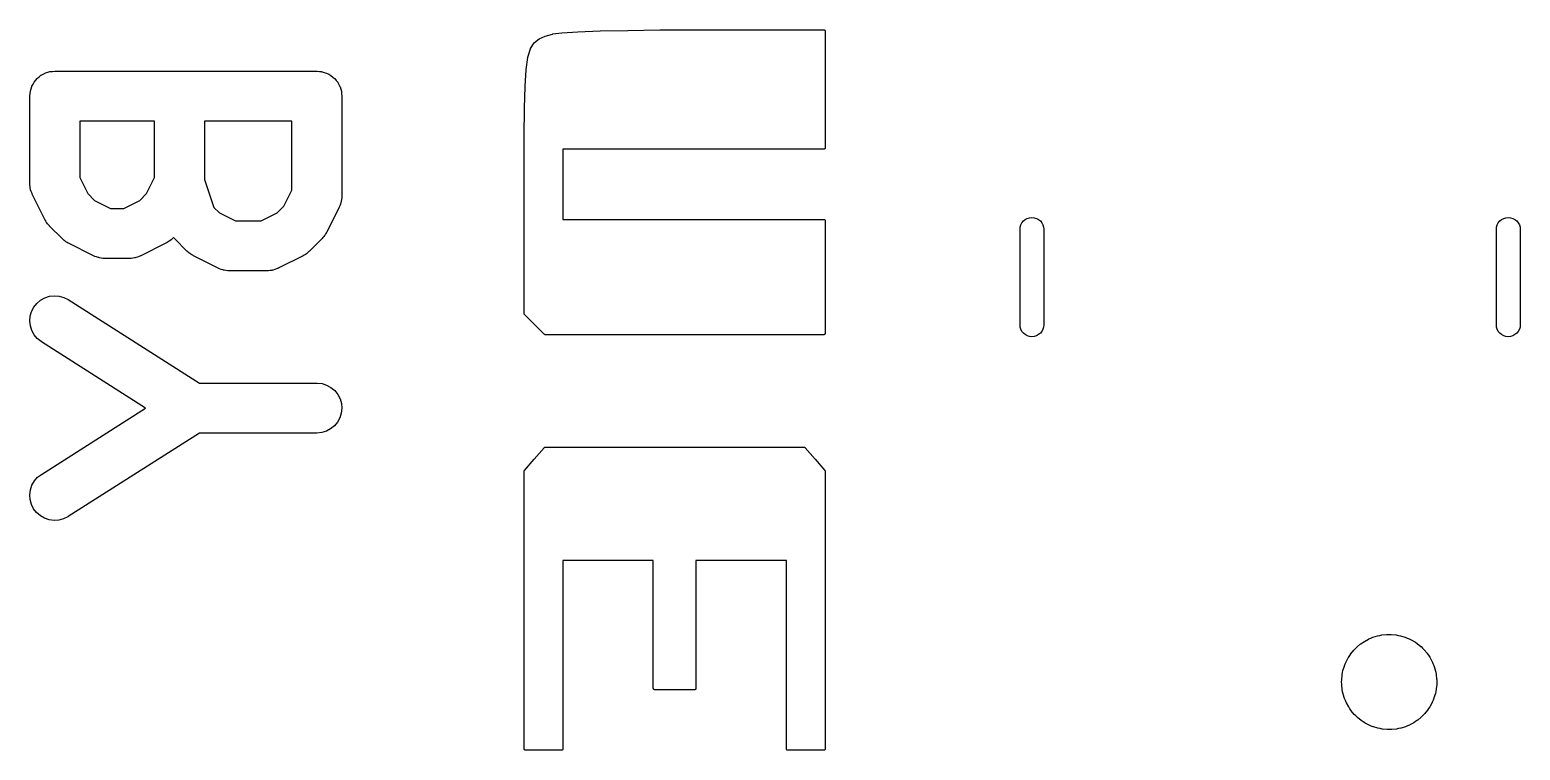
# Model space of a CAD drawing. Extents: x 0.49 to 2.42, y -7.78 to -4.86.
# Drawn here: x 1.7832 to 2.0295, y -6.7711 to -6.6521 of the extents above; entities that cross this region are included whole.
import ezdxf

# ---------------------------------------------------------------- set-up
doc = ezdxf.new("R2010")
doc.units = 0
doc.header["$MEASUREMENT"] = 0
doc.layers.add('BLACK', color=7, linetype='CONTINUOUS')

msp = doc.modelspace()

# ---------------------------------------------------------------- linework, layer by layer
at = {"layer": 'BLACK', "linetype": 'CONTINUOUS'}
for p, q in [((1.86655, -6.65419), (1.86656, -6.65418)), ((1.86656, -6.65417), (1.86657, -6.65416)), ((1.86656, -6.65418), (1.86656, -6.65417)), ((1.86656, -6.65417), (1.86656, -6.65417)), ((1.86657, -6.65416), (1.86658, -6.65415)), ((1.86658, -6.65415), (1.86734, -6.65355)), ((1.86734, -6.65355), (1.86735, -6.65354)), ((1.86734, -6.65355), (1.86734, -6.65355)), ((1.86735, -6.65354), (1.86736, -6.65353)), ((1.86735, -6.65354), (1.86735, -6.65354)), ((1.86736, -6.65353), (1.86737, -6.65353)), ((1.86737, -6.65353), (1.86738, -6.65352)), ((1.86738, -6.65352), (1.86835, -6.65311)), ((1.86738, -6.65352), (1.86738, -6.65352)), ((1.86835, -6.65311), (1.86835, -6.65311)), ((1.86835, -6.65311), (1.86836, -6.65311)), ((1.86836, -6.65311), (1.86837, -6.6531)), ((1.86837, -6.6531), (1.86956, -6.65275)), ((1.86956, -6.65275), (1.86956, -6.65275)), ((1.86956, -6.65275), (1.86957, -6.65275)), ((1.86957, -6.65275), (1.86963, -6.65274)), ((1.86957, -6.65275), (1.86957, -6.65275)), ((1.86963, -6.65274), (1.86964, -6.65273)), ((1.86963, -6.65274), (1.86963, -6.65274)), ((1.86964, -6.65273), (1.86965, -6.65273)), ((1.86965, -6.65273), (1.87112, -6.65254)), ((1.87112, -6.65254), (1.87112, -6.65254)), ((1.87112, -6.65254), (1.87112, -6.65254)), ((1.87112, -6.65254), (1.87113, -6.65254)), ((1.87113, -6.65254), (1.87377, -6.65238)), ((1.87377, -6.65238), (1.87745, -6.65224)), ((1.87377, -6.65238), (1.87377, -6.65238)), ((1.87377, -6.65238), (1.87377, -6.65238)), ((1.87377, -6.65238), (1.87377, -6.65238)), ((1.87745, -6.65224), (1.88202, -6.65214)), ((1.87745, -6.65224), (1.87745, -6.65224)), ((1.87745, -6.65224), (1.87745, -6.65224)), ((1.88202, -6.65214), (1.88734, -6.65208)), ((1.88202, -6.65214), (1.88202, -6.65214)), ((1.88202, -6.65214), (1.88202, -6.65214)), ((1.88734, -6.65208), (1.89326, -6.65205)), ((1.88734, -6.65208), (1.88734, -6.65208)), ((1.89326, -6.65205), (1.89326, -6.65205)), ((1.89326, -6.65205), (1.91443, -6.65205)), ((1.91443, -6.65205), (1.91443, -6.65205)), ((1.91443, -6.65205), (1.91445, -6.65205)), ((1.91445, -6.65205), (1.91447, -6.65205)), ((1.91447, -6.65205), (1.91447, -6.65205)), ((1.91447, -6.65205), (1.91447, -6.65205)), ((1.91447, -6.65205), (1.91449, -6.65206)), ((1.91449, -6.65206), (1.91451, -6.65207)), ((1.91451, -6.65207), (1.91451, -6.65207)), ((1.91451, -6.65207), (1.91451, -6.65207)), ((1.91451, -6.65207), (1.91452, -6.65207)), ((1.91452, -6.65207), (1.91454, -6.65208)), ((1.91454, -6.65208), (1.91454, -6.65208)), ((1.91454, -6.65208), (1.91454, -6.65208)), ((1.91454, -6.65208), (1.91455, -6.6521)), ((1.91455, -6.6521), (1.91457, -6.65211)), ((1.91457, -6.65211), (1.91457, -6.65211)), ((1.91457, -6.65211), (1.91457, -6.65211)), ((1.91457, -6.65211), (1.91458, -6.65212)), ((1.91458, -6.65212), (1.91459, -6.65214)), ((1.91459, -6.65214), (1.91459, -6.65214)), ((1.91459, -6.65214), (1.9146, -6.65214)), ((1.9146, -6.65214), (1.9146, -6.65216)), ((1.9146, -6.65216), (1.91461, -6.65217)), ((1.91461, -6.65217), (1.91461, -6.65217)), ((1.91461, -6.65217), (1.91461, -6.65217)), ((1.91461, -6.65217), (1.91462, -6.65219)), ((1.91462, -6.65219), (1.91462, -6.65221)), ((1.91462, -6.65221), (1.91462, -6.65221)), ((1.91462, -6.65221), (1.91462, -6.65221)), ((1.91462, -6.65221), (1.91463, -6.65223)), ((1.91463, -6.65223), (1.91463, -6.65225)), ((1.91463, -6.65225), (1.91463, -6.67158)), ((1.86523, -6.65862), (1.86552, -6.65662)), ((1.86552, -6.65659), (1.86594, -6.65518)), ((1.86552, -6.6566), (1.86552, -6.65659)), ((1.86552, -6.65661), (1.86552, -6.6566)), ((1.86552, -6.65662), (1.86552, -6.65661)), ((1.86594, -6.65518), (1.86594, -6.65518)), ((1.86594, -6.65518), (1.86595, -6.65518)), ((1.86595, -6.65516), (1.86596, -6.65515)), ((1.86595, -6.65517), (1.86595, -6.65516)), ((1.86595, -6.65518), (1.86595, -6.65517)), ((1.86596, -6.65514), (1.86654, -6.6542)), ((1.86596, -6.65515), (1.86596, -6.65514)), ((1.86596, -6.65514), (1.86596, -6.65514)), ((1.86654, -6.6542), (1.86655, -6.65419)), ((1.86654, -6.6542), (1.86654, -6.6542)), ((1.78576, -6.65918), (1.78613, -6.65907)), ((1.78613, -6.65907), (1.7865, -6.65896)), ((1.7865, -6.65896), (1.78652, -6.65895)), ((1.78652, -6.65895), (1.78653, -6.65895)), ((1.78653, -6.65895), (1.78692, -6.65892)), ((1.78692, -6.65892), (1.78731, -6.65888)), ((1.78731, -6.65888), (1.83061, -6.65888)), ((1.83061, -6.65888), (1.83064, -6.65888)), ((1.83064, -6.65888), (1.83064, -6.65888)), ((1.83064, -6.65888), (1.83064, -6.65888)), ((1.83064, -6.65888), (1.83067, -6.65888)), ((1.83067, -6.65888), (1.83106, -6.65892)), ((1.83106, -6.65892), (1.83145, -6.65896)), ((1.83145, -6.65896), (1.83146, -6.65897)), ((1.83146, -6.65897), (1.83147, -6.65897)), ((1.83147, -6.65897), (1.83184, -6.65908)), ((1.83184, -6.65908), (1.83222, -6.6592)), ((1.86505, -6.66139), (1.86523, -6.65864)), ((1.86523, -6.65863), (1.86523, -6.65862)), ((1.86523, -6.65864), (1.86523, -6.65863)), ((1.86523, -6.65864), (1.86523, -6.65864)), ((1.78338, -6.66178), (1.7835, -6.66141)), ((1.7835, -6.6614), (1.78351, -6.66138)), ((1.7835, -6.66141), (1.7835, -6.6614)), ((1.78351, -6.66138), (1.7837, -6.66104)), ((1.7837, -6.66104), (1.78388, -6.6607)), ((1.78388, -6.6607), (1.78389, -6.66069)), ((1.78389, -6.66069), (1.7839, -6.66068)), ((1.7839, -6.66068), (1.78415, -6.66038)), ((1.78415, -6.66038), (1.78439, -6.66008)), ((1.78439, -6.66008), (1.78441, -6.66007)), ((1.78441, -6.66007), (1.78442, -6.66006)), ((1.78442, -6.66006), (1.78472, -6.65981)), ((1.78472, -6.65981), (1.78502, -6.65957)), ((1.78502, -6.65957), (1.78503, -6.65956)), ((1.78503, -6.65956), (1.78504, -6.65955)), ((1.78504, -6.65955), (1.78539, -6.65937)), ((1.78539, -6.65937), (1.78573, -6.65919)), ((1.78573, -6.65919), (1.78575, -6.65918)), ((1.78575, -6.65918), (1.78576, -6.65918)), ((1.83222, -6.6592), (1.83223, -6.65921)), ((1.83223, -6.65921), (1.83224, -6.65921)), ((1.83224, -6.65921), (1.83258, -6.6594)), ((1.83258, -6.6594), (1.83293, -6.65958)), ((1.83293, -6.65958), (1.83294, -6.65959)), ((1.83294, -6.65959), (1.83295, -6.6596)), ((1.83295, -6.6596), (1.83325, -6.65985)), ((1.83325, -6.65985), (1.83355, -6.6601)), ((1.83355, -6.6601), (1.83356, -6.66011)), ((1.83356, -6.66011), (1.83357, -6.66012)), ((1.83357, -6.66012), (1.83381, -6.66042)), ((1.83381, -6.66042), (1.83406, -6.66072)), ((1.83406, -6.66072), (1.83406, -6.66074)), ((1.83406, -6.66074), (1.83407, -6.66075)), ((1.83407, -6.66075), (1.83425, -6.66109)), ((1.83425, -6.66109), (1.83444, -6.66144)), ((1.83444, -6.66144), (1.83444, -6.66145)), ((1.83444, -6.66145), (1.83445, -6.66146)), ((1.83445, -6.66146), (1.83456, -6.66184)), ((1.86495, -6.66502), (1.86505, -6.6614)), ((1.86505, -6.6614), (1.86505, -6.66139)), ((1.86505, -6.66139), (1.86505, -6.66139)), ((1.86505, -6.66139), (1.86505, -6.66139)), ((1.78317, -6.66295), (1.78322, -6.66256)), ((1.78317, -6.66298), (1.78317, -6.66295)), ((1.78317, -6.66301), (1.78317, -6.66298)), ((1.78317, -6.66298), (1.78317, -6.66298)), ((1.78317, -6.66298), (1.78317, -6.66298)), ((1.78317, -6.67745), (1.78317, -6.66301)), ((1.78322, -6.66256), (1.78326, -6.66218)), ((1.78326, -6.66215), (1.78338, -6.66178)), ((1.78326, -6.66217), (1.78326, -6.66215)), ((1.78326, -6.66218), (1.78326, -6.66217)), ((1.83456, -6.66184), (1.83467, -6.66221)), ((1.83467, -6.66221), (1.83467, -6.66222)), ((1.83467, -6.66222), (1.83468, -6.66224)), ((1.83468, -6.66224), (1.83471, -6.66262)), ((1.83471, -6.66262), (1.83475, -6.66301)), ((1.83475, -6.66301), (1.83475, -6.67951)), ((1.86491, -6.66966), (1.86495, -6.66502)), ((1.86495, -6.66502), (1.86495, -6.66502)), ((1.86495, -6.66502), (1.86495, -6.66502)), ((1.86495, -6.66502), (1.86495, -6.66502)), ((1.79144, -6.66714), (1.79144, -6.67647)), ((1.8038, -6.66714), (1.79144, -6.66714)), ((1.8038, -6.67647), (1.8038, -6.66714)), ((1.81206, -6.66714), (1.81206, -6.67678)), ((1.82648, -6.66714), (1.81206, -6.66714)), ((1.82648, -6.67853), (1.82648, -6.66714)), ((1.8649, -6.67545), (1.86491, -6.66967)), ((1.86491, -6.66967), (1.86491, -6.66966)), ((1.91443, -6.67178), (1.87129, -6.67178)), ((1.87129, -6.67178), (1.87129, -6.68338)), ((1.91445, -6.67177), (1.91443, -6.67178)), ((1.91447, -6.67177), (1.91445, -6.67177)), ((1.91449, -6.67177), (1.91447, -6.67177)), ((1.91447, -6.67177), (1.91447, -6.67177)), ((1.91447, -6.67177), (1.91447, -6.67177)), ((1.9145, -6.67176), (1.91449, -6.67177)), ((1.91451, -6.67176), (1.9145, -6.67176)), ((1.9145, -6.67176), (1.9145, -6.67176)), ((1.91452, -6.67175), (1.91451, -6.67176)), ((1.91454, -6.67174), (1.91452, -6.67175)), ((1.91456, -6.67173), (1.91454, -6.67174)), ((1.91454, -6.67174), (1.91454, -6.67174)), ((1.91454, -6.67174), (1.91454, -6.67174)), ((1.91457, -6.67172), (1.91456, -6.67173)), ((1.91458, -6.67171), (1.91457, -6.67172)), ((1.91457, -6.67172), (1.91457, -6.67172)), ((1.91457, -6.67172), (1.91457, -6.67172)), ((1.91459, -6.67169), (1.91458, -6.67171)), ((1.9146, -6.67168), (1.91459, -6.67169)), ((1.91459, -6.67169), (1.91459, -6.67169)), ((1.91459, -6.67169), (1.91459, -6.67169)), ((1.91461, -6.67166), (1.9146, -6.67168)), ((1.91462, -6.67164), (1.91461, -6.67166)), ((1.91461, -6.67166), (1.91461, -6.67166)), ((1.91461, -6.67166), (1.91461, -6.67166)), ((1.91463, -6.6716), (1.91462, -6.67162)), ((1.91462, -6.67162), (1.91462, -6.67162)), ((1.91462, -6.67162), (1.91462, -6.67162)), ((1.91462, -6.67162), (1.91462, -6.67164)), ((1.91463, -6.67158), (1.91463, -6.6716)), ((1.8649, -6.67776), (1.8649, -6.67545)), ((1.8649, -6.67545), (1.8649, -6.67545)), ((1.78319, -6.67757), (1.78317, -6.67745)), ((1.78318, -6.67769), (1.78319, -6.67757)), ((1.78323, -6.67797), (1.78318, -6.67769)), ((1.78325, -6.67825), (1.78323, -6.67797)), ((1.78329, -6.67837), (1.78325, -6.67825)), ((1.78331, -6.67849), (1.78329, -6.67837)), ((1.7834, -6.67875), (1.78331, -6.67849)), ((1.78349, -6.67902), (1.7834, -6.67875)), ((1.79144, -6.67647), (1.79277, -6.67912)), ((1.80247, -6.67912), (1.8038, -6.67647)), ((1.81206, -6.67678), (1.81361, -6.6814)), ((1.82516, -6.68118), (1.82648, -6.67853)), ((1.8649, -6.69897), (1.8649, -6.67776)), ((1.78354, -6.67913), (1.78349, -6.67902)), ((1.78358, -6.67924), (1.78354, -6.67913)), ((1.78361, -6.6793), (1.78358, -6.67924)), ((1.78567, -6.68342), (1.78361, -6.6793)), ((1.79277, -6.67912), (1.79388, -6.68024)), ((1.79388, -6.68024), (1.79653, -6.68156)), ((1.79871, -6.68156), (1.80136, -6.68024)), ((1.80136, -6.68024), (1.80247, -6.67912)), ((1.82404, -6.6823), (1.82516, -6.68118)), ((1.83436, -6.68124), (1.83431, -6.68136)), ((1.83441, -6.68114), (1.83436, -6.68124)), ((1.8345, -6.68087), (1.83441, -6.68114)), ((1.8346, -6.6806), (1.8345, -6.68087)), ((1.83462, -6.68048), (1.8346, -6.6806)), ((1.83466, -6.68037), (1.83462, -6.68048)), ((1.83469, -6.68009), (1.83466, -6.68037)), ((1.83474, -6.67981), (1.83469, -6.68009)), ((1.83475, -6.67957), (1.83473, -6.67969)), ((1.83473, -6.67969), (1.83474, -6.67981)), ((1.83475, -6.67951), (1.83475, -6.67957)), ((1.7858, -6.68362), (1.78567, -6.68342)), ((1.7859, -6.68382), (1.7858, -6.68362)), ((1.79653, -6.68156), (1.79871, -6.68156)), ((1.81361, -6.6814), (1.8145, -6.6823)), ((1.8145, -6.6823), (1.81716, -6.68362)), ((1.81716, -6.68362), (1.82139, -6.68362)), ((1.82139, -6.68362), (1.82404, -6.6823)), ((1.83431, -6.68136), (1.83225, -6.68548)), ((1.87129, -6.68338), (1.91443, -6.68338)), ((1.91443, -6.68338), (1.91445, -6.68339)), ((1.91445, -6.68339), (1.91447, -6.68339)), ((1.91447, -6.68339), (1.91447, -6.68339)), ((1.91447, -6.68339), (1.91447, -6.68339)), ((1.91447, -6.68339), (1.91449, -6.68339)), ((1.91449, -6.68339), (1.91451, -6.6834)), ((1.91451, -6.6834), (1.91451, -6.6834)), ((1.91451, -6.6834), (1.91451, -6.6834)), ((1.91451, -6.6834), (1.91453, -6.68341)), ((1.91453, -6.68341), (1.91454, -6.68342)), ((1.91454, -6.68342), (1.91454, -6.68342)), ((1.91454, -6.68342), (1.91454, -6.68342)), ((1.91454, -6.68342), (1.91456, -6.68343)), ((1.91456, -6.68343), (1.91457, -6.68344)), ((1.91457, -6.68344), (1.91457, -6.68344)), ((1.91457, -6.68344), (1.91457, -6.68344)), ((1.91457, -6.68344), (1.91458, -6.68346)), ((1.91458, -6.68346), (1.91459, -6.68347)), ((1.91459, -6.68347), (1.91459, -6.68347)), ((1.91459, -6.68347), (1.9146, -6.68347)), ((1.9146, -6.68347), (1.9146, -6.68349)), ((1.9146, -6.68349), (1.91461, -6.68351)), ((1.91461, -6.68351), (1.91461, -6.68351)), ((1.91461, -6.68351), (1.91461, -6.68351)), ((1.91461, -6.68351), (1.91462, -6.68352)), ((1.91462, -6.68352), (1.91462, -6.68354)), ((1.91462, -6.68354), (1.91462, -6.68354)), ((1.91462, -6.68354), (1.91462, -6.68354)), ((1.91462, -6.68354), (1.91463, -6.68356)), ((1.91463, -6.68356), (1.91463, -6.68358)), ((1.91463, -6.68358), (1.91463, -6.70225)), ((1.94717, -6.68394), (1.94742, -6.68364)), ((1.94742, -6.68364), (1.94772, -6.68339)), ((1.94772, -6.68339), (1.94806, -6.68321)), ((1.94806, -6.68321), (1.94843, -6.6831)), ((1.94843, -6.6831), (1.94882, -6.68306)), ((1.94882, -6.68306), (1.9492, -6.6831)), ((1.9492, -6.6831), (1.94958, -6.68321)), ((1.94958, -6.68321), (1.94992, -6.68339)), ((1.94992, -6.68339), (1.95022, -6.68364)), ((1.95022, -6.68364), (1.95046, -6.68394)), ((2.02591, -6.68394), (2.02616, -6.68364)), ((2.02616, -6.68364), (2.02646, -6.68339)), ((2.02646, -6.68339), (2.0268, -6.68321)), ((2.0268, -6.68321), (2.02717, -6.6831)), ((2.02717, -6.6831), (2.02756, -6.68306)), ((2.02756, -6.68306), (2.02794, -6.6831)), ((2.02794, -6.6831), (2.02832, -6.68321)), ((2.02832, -6.68321), (2.02866, -6.68339)), ((2.02866, -6.68339), (2.02896, -6.68364)), ((2.02896, -6.68364), (2.0292, -6.68394)), ((1.78601, -6.68396), (1.7859, -6.68382)), ((1.7861, -6.6841), (1.78601, -6.68396)), ((1.78626, -6.68427), (1.7861, -6.6841)), ((1.78641, -6.68445), (1.78626, -6.68427)), ((1.78645, -6.68449), (1.78641, -6.68445)), ((1.78851, -6.68656), (1.78645, -6.68449)), ((1.83178, -6.68621), (1.83162, -6.68638)), ((1.83188, -6.68607), (1.83178, -6.68621)), ((1.83199, -6.68593), (1.83188, -6.68607)), ((1.8321, -6.68573), (1.83199, -6.68593)), ((1.83222, -6.68553), (1.8321, -6.68573)), ((1.83225, -6.68548), (1.83222, -6.68553)), ((1.94685, -6.68494), (1.94688, -6.68465)), ((1.94685, -6.70088), (1.94685, -6.68494)), ((1.94688, -6.68465), (1.94699, -6.68428)), ((1.94699, -6.68428), (1.94717, -6.68394)), ((1.95046, -6.68394), (1.95065, -6.68428)), ((1.95065, -6.68428), (1.95076, -6.68465)), ((1.95076, -6.68465), (1.95079, -6.68494)), ((1.95079, -6.68494), (1.95079, -6.70088)), ((2.02559, -6.68494), (2.02562, -6.68465)), ((2.02559, -6.70088), (2.02559, -6.68494)), ((2.02562, -6.68465), (2.02573, -6.68428)), ((2.02573, -6.68428), (2.02591, -6.68394)), ((2.0292, -6.68394), (2.02939, -6.68428)), ((2.02939, -6.68428), (2.0295, -6.68465)), ((2.0295, -6.68465), (2.02953, -6.68494)), ((2.02953, -6.68494), (2.02953, -6.70088)), ((1.78869, -6.6867), (1.78851, -6.68656)), ((1.78886, -6.68687), (1.78869, -6.6867)), ((1.789, -6.68696), (1.78886, -6.68687)), ((1.78913, -6.68707), (1.789, -6.68696)), ((1.78934, -6.68718), (1.78913, -6.68707)), ((1.78953, -6.6873), (1.78934, -6.68718)), ((1.78958, -6.68733), (1.78953, -6.6873)), ((1.79371, -6.68939), (1.78958, -6.68733)), ((1.80565, -6.68733), (1.80153, -6.68939)), ((1.80585, -6.68721), (1.80565, -6.68733)), ((1.80606, -6.6871), (1.80585, -6.68721)), ((1.80619, -6.68699), (1.80606, -6.6871)), ((1.80634, -6.6869), (1.80619, -6.68699)), ((1.80651, -6.68674), (1.80634, -6.6869)), ((1.80669, -6.6866), (1.80651, -6.68674)), ((1.80673, -6.68656), (1.80669, -6.6866)), ((1.80691, -6.68638), (1.80673, -6.68656)), ((1.80695, -6.68642), (1.80691, -6.68638)), ((1.80703, -6.68652), (1.80695, -6.68642)), ((1.80707, -6.68656), (1.80703, -6.68652)), ((1.80913, -6.68862), (1.80707, -6.68656)), ((1.80931, -6.68877), (1.80913, -6.68862)), ((1.82937, -6.68866), (1.82919, -6.6888)), ((1.82941, -6.68862), (1.82937, -6.68866)), ((1.83148, -6.68656), (1.82941, -6.68862)), ((1.83162, -6.68638), (1.83148, -6.68656)), ((1.79382, -6.68944), (1.79371, -6.68939)), ((1.79393, -6.6895), (1.79382, -6.68944)), ((1.7942, -6.68958), (1.79393, -6.6895)), ((1.79446, -6.68968), (1.7942, -6.68958)), ((1.79458, -6.6897), (1.79446, -6.68968)), ((1.7947, -6.68974), (1.79458, -6.6897)), ((1.79498, -6.68977), (1.7947, -6.68974)), ((1.79526, -6.68982), (1.79498, -6.68977)), ((1.79538, -6.68982), (1.79526, -6.68982)), ((1.7955, -6.68983), (1.79538, -6.68982)), ((1.79556, -6.68983), (1.7955, -6.68983)), ((1.79968, -6.68983), (1.79556, -6.68983)), ((1.7998, -6.68982), (1.79968, -6.68983)), ((1.79992, -6.68982), (1.7998, -6.68982)), ((1.8002, -6.68978), (1.79992, -6.68982)), ((1.80048, -6.68975), (1.8002, -6.68978)), ((1.8006, -6.68972), (1.80048, -6.68975)), ((1.80072, -6.6897), (1.8006, -6.68972)), ((1.80099, -6.6896), (1.80072, -6.6897)), ((1.80126, -6.68952), (1.80099, -6.6896)), ((1.80136, -6.68946), (1.80126, -6.68952)), ((1.80148, -6.68942), (1.80136, -6.68946)), ((1.80153, -6.68939), (1.80148, -6.68942)), ((1.80948, -6.68893), (1.80931, -6.68877)), ((1.80962, -6.68902), (1.80948, -6.68893)), ((1.80976, -6.68913), (1.80962, -6.68902)), ((1.80996, -6.68924), (1.80976, -6.68913)), ((1.81015, -6.68937), (1.80996, -6.68924)), ((1.81021, -6.68939), (1.81015, -6.68937)), ((1.81433, -6.69146), (1.81021, -6.68939)), ((1.82834, -6.68939), (1.82421, -6.69146)), ((1.82854, -6.68927), (1.82834, -6.68939)), ((1.82874, -6.68916), (1.82854, -6.68927)), ((1.82888, -6.68905), (1.82874, -6.68916)), ((1.82902, -6.68896), (1.82888, -6.68905)), ((1.82919, -6.6888), (1.82902, -6.68896)), ((1.81444, -6.6915), (1.81433, -6.69146)), ((1.81455, -6.69156), (1.81444, -6.6915)), ((1.81482, -6.69164), (1.81455, -6.69156)), ((1.81508, -6.69174), (1.81482, -6.69164)), ((1.8152, -6.69176), (1.81508, -6.69174)), ((1.81532, -6.6918), (1.8152, -6.69176)), ((1.8156, -6.69183), (1.81532, -6.6918)), ((1.81588, -6.69188), (1.8156, -6.69183)), ((1.816, -6.69188), (1.81588, -6.69188)), ((1.81612, -6.69189), (1.816, -6.69188)), ((1.81618, -6.69189), (1.81612, -6.69189)), ((1.82237, -6.69189), (1.81618, -6.69189)), ((1.82249, -6.69188), (1.82237, -6.69189)), ((1.82261, -6.69188), (1.82249, -6.69188)), ((1.82289, -6.69184), (1.82261, -6.69188)), ((1.82317, -6.69181), (1.82289, -6.69184)), ((1.82329, -6.69178), (1.82317, -6.69181)), ((1.82341, -6.69176), (1.82329, -6.69178)), ((1.82367, -6.69166), (1.82341, -6.69176)), ((1.82394, -6.69158), (1.82367, -6.69166)), ((1.82405, -6.69152), (1.82394, -6.69158)), ((1.82416, -6.69148), (1.82405, -6.69152)), ((1.82421, -6.69146), (1.82416, -6.69148)), ((1.78643, -6.69609), (1.78723, -6.696)), ((1.78723, -6.696), (1.78803, -6.69606)), ((1.78803, -6.69606), (1.78881, -6.69628)), ((1.78347, -6.6986), (1.78384, -6.69789)), ((1.78384, -6.69789), (1.78434, -6.69726)), ((1.78434, -6.69726), (1.78495, -6.69673)), ((1.78495, -6.69673), (1.78566, -6.69634)), ((1.78566, -6.69634), (1.78643, -6.69609)), ((1.78881, -6.69628), (1.78953, -6.69664)), ((1.78953, -6.69664), (1.8112, -6.71043)), ((1.78317, -6.70018), (1.78324, -6.69938)), ((1.78326, -6.70099), (1.78317, -6.70018)), ((1.78324, -6.69938), (1.78347, -6.6986)), ((1.78351, -6.70175), (1.78326, -6.70099)), ((1.8649, -6.69899), (1.8649, -6.69897)), ((1.8649, -6.69901), (1.8649, -6.69899)), ((1.86491, -6.69903), (1.8649, -6.69901)), ((1.8649, -6.69901), (1.8649, -6.69901)), ((1.8649, -6.69901), (1.8649, -6.69901)), ((1.86491, -6.69905), (1.86491, -6.69903)), ((1.86492, -6.69905), (1.86491, -6.69905)), ((1.86491, -6.69905), (1.86491, -6.69905)), ((1.86492, -6.69906), (1.86492, -6.69905)), ((1.86493, -6.69908), (1.86492, -6.69906)), ((1.86494, -6.6991), (1.86493, -6.69908)), ((1.86493, -6.69908), (1.86493, -6.69908)), ((1.86493, -6.69908), (1.86493, -6.69908)), ((1.86496, -6.69911), (1.86494, -6.6991)), ((1.86659, -6.70075), (1.86496, -6.69911)), ((1.86496, -6.69911), (1.86496, -6.69911)), ((1.86823, -6.70239), (1.86659, -6.70075)), ((1.86659, -6.70075), (1.86659, -6.70075)), ((1.94688, -6.70117), (1.94685, -6.70088)), ((1.95079, -6.70088), (1.95076, -6.70117)), ((2.02562, -6.70117), (2.02559, -6.70088)), ((2.02953, -6.70088), (2.0295, -6.70117)), ((1.78389, -6.70246), (1.78351, -6.70175)), ((1.78441, -6.70308), (1.78389, -6.70246)), ((1.78504, -6.70359), (1.78441, -6.70308)), ((1.86825, -6.7024), (1.86823, -6.70239)), ((1.86826, -6.70241), (1.86825, -6.7024)), ((1.86828, -6.70242), (1.86826, -6.70241)), ((1.86826, -6.70241), (1.86826, -6.70241)), ((1.86826, -6.70241), (1.86826, -6.70241)), ((1.86829, -6.70243), (1.86828, -6.70242)), ((1.86831, -6.70243), (1.86829, -6.70243)), ((1.86829, -6.70243), (1.86829, -6.70243)), ((1.86829, -6.70243), (1.86829, -6.70243)), ((1.86833, -6.70244), (1.86831, -6.70243)), ((1.86835, -6.70244), (1.86833, -6.70244)), ((1.86833, -6.70244), (1.86833, -6.70244)), ((1.86833, -6.70244), (1.86833, -6.70244)), ((1.86837, -6.70244), (1.86835, -6.70244)), ((1.91443, -6.70244), (1.86837, -6.70244)), ((1.91445, -6.70244), (1.91443, -6.70244)), ((1.91447, -6.70244), (1.91445, -6.70244)), ((1.91449, -6.70243), (1.91447, -6.70244)), ((1.91447, -6.70244), (1.91447, -6.70244)), ((1.91447, -6.70244), (1.91447, -6.70244)), ((1.9145, -6.70243), (1.91449, -6.70243)), ((1.91451, -6.70243), (1.9145, -6.70243)), ((1.9145, -6.70243), (1.9145, -6.70243)), ((1.91452, -6.70242), (1.91451, -6.70243)), ((1.91454, -6.70241), (1.91452, -6.70242)), ((1.91456, -6.7024), (1.91454, -6.70241)), ((1.91454, -6.70241), (1.91454, -6.70241)), ((1.91454, -6.70241), (1.91454, -6.70241)), ((1.91457, -6.70239), (1.91456, -6.7024)), ((1.91458, -6.70237), (1.91457, -6.70239)), ((1.91457, -6.70239), (1.91457, -6.70239)), ((1.91457, -6.70239), (1.91457, -6.70239)), ((1.91459, -6.70236), (1.91458, -6.70237)), ((1.9146, -6.70234), (1.91459, -6.70236)), ((1.91459, -6.70236), (1.91459, -6.70236)), ((1.91459, -6.70236), (1.91459, -6.70236)), ((1.91461, -6.70232), (1.9146, -6.70234)), ((1.91462, -6.70231), (1.91461, -6.70232)), ((1.91461, -6.70232), (1.91461, -6.70232)), ((1.91461, -6.70232), (1.91461, -6.70232)), ((1.91463, -6.70227), (1.91462, -6.70229)), ((1.91462, -6.70229), (1.91462, -6.70229)), ((1.91462, -6.70229), (1.91462, -6.70229)), ((1.91462, -6.70229), (1.91462, -6.70231)), ((1.91463, -6.70225), (1.91463, -6.70227)), ((1.94699, -6.70154), (1.94688, -6.70117)), ((1.94717, -6.70189), (1.94699, -6.70154)), ((1.94742, -6.70219), (1.94717, -6.70189)), ((1.94772, -6.70243), (1.94742, -6.70219)), ((1.94806, -6.70261), (1.94772, -6.70243)), ((1.94843, -6.70273), (1.94806, -6.70261)), ((1.94882, -6.70277), (1.94843, -6.70273)), ((1.9492, -6.70273), (1.94882, -6.70277)), ((1.94958, -6.70261), (1.9492, -6.70273)), ((1.94992, -6.70243), (1.94958, -6.70261)), ((1.95022, -6.70219), (1.94992, -6.70243)), ((1.95046, -6.70189), (1.95022, -6.70219)), ((1.95065, -6.70154), (1.95046, -6.70189)), ((1.95076, -6.70117), (1.95065, -6.70154)), ((2.02573, -6.70154), (2.02562, -6.70117)), ((2.02591, -6.70189), (2.02573, -6.70154)), ((2.02616, -6.70219), (2.02591, -6.70189)), ((2.02646, -6.70243), (2.02616, -6.70219)), ((2.0268, -6.70261), (2.02646, -6.70243)), ((2.02717, -6.70273), (2.0268, -6.70261)), ((2.02756, -6.70277), (2.02717, -6.70273)), ((2.02794, -6.70273), (2.02756, -6.70277)), ((2.02832, -6.70261), (2.02794, -6.70273)), ((2.02866, -6.70243), (2.02832, -6.70261)), ((2.02896, -6.70219), (2.02866, -6.70243)), ((2.0292, -6.70189), (2.02896, -6.70219)), ((2.02939, -6.70154), (2.0292, -6.70189)), ((2.0295, -6.70117), (2.02939, -6.70154)), ((1.78509, -6.70362), (1.78504, -6.70359)), ((1.80229, -6.71457), (1.78509, -6.70362)), ((1.8112, -6.71043), (1.83061, -6.71043)), ((1.83061, -6.71043), (1.83067, -6.71043)), ((1.83067, -6.71043), (1.83147, -6.71052)), ((1.83147, -6.71052), (1.83224, -6.71077)), ((1.83224, -6.71077), (1.83295, -6.71116)), ((1.83295, -6.71116), (1.83357, -6.71167)), ((1.83357, -6.71167), (1.83407, -6.7123)), ((1.83407, -6.7123), (1.83445, -6.71302)), ((1.83445, -6.71302), (1.83468, -6.71379)), ((1.78509, -6.72552), (1.80229, -6.71457)), ((1.83466, -6.7154), (1.83443, -6.71617)), ((1.83475, -6.7146), (1.83466, -6.7154)), ((1.83468, -6.71379), (1.83475, -6.7146)), ((1.8329, -6.71801), (1.83219, -6.71839)), ((1.83353, -6.7175), (1.8329, -6.71801)), ((1.83404, -6.71688), (1.83353, -6.7175)), ((1.83443, -6.71617), (1.83404, -6.71688)), ((1.8112, -6.7187), (1.78953, -6.73249)), ((1.83061, -6.7187), (1.8112, -6.7187)), ((1.83142, -6.71862), (1.83061, -6.7187)), ((1.83219, -6.71839), (1.83142, -6.71862)), ((1.86495, -6.72486), (1.86656, -6.72299)), ((1.86656, -6.72299), (1.86817, -6.72112)), ((1.86656, -6.72299), (1.86656, -6.72299)), ((1.86817, -6.72112), (1.86817, -6.72111)), ((1.86817, -6.72111), (1.86818, -6.72111)), ((1.86817, -6.72112), (1.86817, -6.72112)), ((1.86818, -6.72111), (1.86819, -6.7211)), ((1.86819, -6.7211), (1.8682, -6.72109)), ((1.8682, -6.72109), (1.86821, -6.72108)), ((1.8682, -6.72109), (1.8682, -6.72109)), ((1.86821, -6.72108), (1.86822, -6.72108)), ((1.86822, -6.72108), (1.86823, -6.72107)), ((1.86823, -6.72107), (1.86824, -6.72106)), ((1.86823, -6.72107), (1.86823, -6.72107)), ((1.86824, -6.72106), (1.86825, -6.72106)), ((1.86825, -6.72106), (1.86826, -6.72106)), ((1.86826, -6.72106), (1.86827, -6.72106)), ((1.86827, -6.72106), (1.86828, -6.72105)), ((1.86828, -6.72105), (1.86829, -6.72105)), ((1.86829, -6.72105), (1.8683, -6.72105)), ((1.8683, -6.72105), (1.86831, -6.72105)), ((1.86831, -6.72105), (1.86831, -6.72105)), ((1.86831, -6.72105), (1.91122, -6.72105)), ((1.91122, -6.72105), (1.91122, -6.72105)), ((1.91122, -6.72105), (1.91123, -6.72105)), ((1.91123, -6.72105), (1.91124, -6.72105)), ((1.91124, -6.72105), (1.91125, -6.72105)), ((1.91125, -6.72105), (1.91126, -6.72106)), ((1.91126, -6.72106), (1.91127, -6.72106)), ((1.91127, -6.72106), (1.91128, -6.72106)), ((1.91128, -6.72106), (1.91129, -6.72107)), ((1.91129, -6.72107), (1.9113, -6.72107)), ((1.9113, -6.72107), (1.9113, -6.72107)), ((1.9113, -6.72107), (1.91131, -6.72108)), ((1.91131, -6.72108), (1.91132, -6.72108)), ((1.91132, -6.72108), (1.91133, -6.72109)), ((1.91133, -6.72109), (1.91133, -6.72109)), ((1.91133, -6.72109), (1.91134, -6.7211)), ((1.91134, -6.7211), (1.91135, -6.72111)), ((1.91135, -6.72111), (1.91136, -6.72111)), ((1.91136, -6.72111), (1.91136, -6.72112)), ((1.91136, -6.72112), (1.91297, -6.72299)), ((1.91297, -6.72299), (1.91458, -6.72486)), ((1.78445, -6.72601), (1.78509, -6.72552)), ((1.8649, -6.72495), (1.86491, -6.72494)), ((1.8649, -6.72496), (1.8649, -6.72495)), ((1.8649, -6.72497), (1.8649, -6.72496)), ((1.8649, -6.72496), (1.8649, -6.72496)), ((1.8649, -6.72498), (1.8649, -6.72497)), ((1.8649, -6.77091), (1.8649, -6.72498)), ((1.86491, -6.72492), (1.86492, -6.72491)), ((1.86491, -6.72493), (1.86491, -6.72492)), ((1.86491, -6.72494), (1.86491, -6.72493)), ((1.86492, -6.7249), (1.86493, -6.72489)), ((1.86492, -6.72491), (1.86492, -6.7249)), ((1.86493, -6.72488), (1.86494, -6.72487)), ((1.86493, -6.72489), (1.86493, -6.72488)), ((1.86493, -6.72488), (1.86493, -6.72488)), ((1.86494, -6.72487), (1.86495, -6.72486)), ((1.91458, -6.72486), (1.91458, -6.72486)), ((1.91458, -6.72486), (1.91459, -6.72487)), ((1.91459, -6.72487), (1.91459, -6.72488)), ((1.91459, -6.72488), (1.9146, -6.72489)), ((1.9146, -6.72489), (1.9146, -6.72489)), ((1.9146, -6.72489), (1.91461, -6.7249)), ((1.91461, -6.7249), (1.91461, -6.72491)), ((1.91461, -6.72491), (1.91461, -6.72492)), ((1.91461, -6.72492), (1.91462, -6.72493)), ((1.91462, -6.72493), (1.91462, -6.72494)), ((1.91462, -6.72494), (1.91462, -6.72495)), ((1.91462, -6.72495), (1.91462, -6.72496)), ((1.91462, -6.72496), (1.91463, -6.72497)), ((1.91463, -6.72497), (1.91463, -6.72498)), ((1.91463, -6.72498), (1.91463, -6.72499)), ((1.91463, -6.72499), (1.91463, -6.77092)), ((1.78318, -6.72889), (1.78328, -6.72809)), ((1.78328, -6.72809), (1.78353, -6.72733)), ((1.78353, -6.72733), (1.78393, -6.72662)), ((1.78393, -6.72662), (1.78445, -6.72601)), ((1.78323, -6.7297), (1.78318, -6.72889)), ((1.78345, -6.73048), (1.78323, -6.7297)), ((1.7838, -6.7312), (1.78345, -6.73048)), ((1.7843, -6.73184), (1.7838, -6.7312)), ((1.78491, -6.73237), (1.7843, -6.73184)), ((1.7856, -6.73277), (1.78491, -6.73237)), ((1.78637, -6.73303), (1.7856, -6.73277)), ((1.78875, -6.73288), (1.78797, -6.73308)), ((1.78948, -6.73252), (1.78875, -6.73288)), ((1.78953, -6.73249), (1.78948, -6.73252)), ((1.78717, -6.73313), (1.78637, -6.73303)), ((1.78797, -6.73308), (1.78717, -6.73313)), ((1.88623, -6.73978), (1.87129, -6.73978)), ((1.87129, -6.73978), (1.87129, -6.77092)), ((1.88623, -6.76091), (1.88623, -6.73978)), ((1.90823, -6.73978), (1.89329, -6.73978)), ((1.89329, -6.73978), (1.89329, -6.76092)), ((1.90823, -6.77091), (1.90823, -6.73978)), ((2.00448, -6.75275), (2.00452, -6.75272)), ((2.00452, -6.75272), (2.00485, -6.75259)), ((2.00485, -6.75259), (2.00518, -6.75245)), ((2.00518, -6.75245), (2.00592, -6.75223)), ((2.00592, -6.75223), (2.00597, -6.75221)), ((2.00597, -6.75221), (2.00632, -6.75214)), ((2.00632, -6.75214), (2.00667, -6.75207)), ((2.00667, -6.75207), (2.00743, -6.75199)), ((2.00743, -6.75199), (2.00744, -6.75199)), ((2.00744, -6.75199), (2.00749, -6.75198)), ((2.00744, -6.75199), (2.00744, -6.75199)), ((2.00749, -6.75198), (2.00785, -6.75199)), ((2.00785, -6.75199), (2.0082, -6.75198)), ((2.0082, -6.75198), (2.00897, -6.75205)), ((2.00897, -6.75205), (2.00897, -6.75205)), ((2.00897, -6.75205), (2.00897, -6.75205)), ((2.00897, -6.75205), (2.00902, -6.75206)), ((2.00902, -6.75206), (2.00937, -6.75213)), ((2.00937, -6.75213), (2.00972, -6.7522)), ((2.00972, -6.7522), (2.01046, -6.75242)), ((2.01046, -6.75242), (2.01051, -6.75243)), ((2.01051, -6.75243), (2.01084, -6.75257)), ((2.01084, -6.75257), (2.01117, -6.7527)), ((2.01117, -6.7527), (2.01185, -6.75306)), ((2.00135, -6.75547), (2.00154, -6.75518)), ((2.00154, -6.75518), (2.00203, -6.75458)), ((2.00203, -6.75458), (2.00206, -6.75454)), ((2.00203, -6.75458), (2.00203, -6.75458)), ((2.00203, -6.75458), (2.00203, -6.75458)), ((2.00206, -6.75454), (2.00232, -6.75429)), ((2.00232, -6.75429), (2.00257, -6.75403)), ((2.00257, -6.75403), (2.00316, -6.75355)), ((2.00316, -6.75354), (2.00321, -6.75351)), ((2.00316, -6.75355), (2.00316, -6.75354)), ((2.00316, -6.75354), (2.00316, -6.75354)), ((2.00321, -6.75351), (2.0035, -6.75332)), ((2.0035, -6.75332), (2.0038, -6.75312)), ((2.0038, -6.75312), (2.00448, -6.75275)), ((2.00448, -6.75275), (2.00448, -6.75275)), ((2.00448, -6.75275), (2.00448, -6.75275)), ((2.01185, -6.75306), (2.01185, -6.75306)), ((2.01185, -6.75306), (2.01185, -6.75306)), ((2.01185, -6.75306), (2.0119, -6.75309)), ((2.0119, -6.75309), (2.0122, -6.75328)), ((2.0122, -6.75328), (2.0125, -6.75348)), ((2.0125, -6.75348), (2.0131, -6.75396)), ((2.0131, -6.75396), (2.0131, -6.75396)), ((2.0131, -6.75396), (2.0131, -6.75396)), ((2.0131, -6.75396), (2.01314, -6.754)), ((2.01314, -6.754), (2.01339, -6.75425)), ((2.01339, -6.75425), (2.01364, -6.7545)), ((2.01364, -6.7545), (2.01414, -6.75509)), ((2.01414, -6.75509), (2.01414, -6.75509)), ((2.01414, -6.75509), (2.01414, -6.75509)), ((2.01414, -6.75509), (2.01417, -6.75513)), ((2.01417, -6.75513), (2.01437, -6.75543)), ((2.00024, -6.75794), (2.00047, -6.7572)), ((2.00047, -6.7572), (2.00048, -6.75715)), ((2.00048, -6.75715), (2.00062, -6.75682)), ((2.00062, -6.75682), (2.00076, -6.75649)), ((2.00076, -6.75649), (2.00112, -6.75582)), ((2.00112, -6.75582), (2.00114, -6.75577)), ((2.00112, -6.75582), (2.00112, -6.75582)), ((2.00112, -6.75582), (2.00112, -6.75582)), ((2.00114, -6.75577), (2.00135, -6.75547)), ((2.01437, -6.75543), (2.01457, -6.75572)), ((2.01457, -6.75572), (2.01494, -6.75639)), ((2.01494, -6.75639), (2.01494, -6.75639)), ((2.01494, -6.75639), (2.01494, -6.7564)), ((2.01494, -6.7564), (2.01497, -6.75644)), ((2.01497, -6.75644), (2.0151, -6.75677)), ((2.0151, -6.75677), (2.01525, -6.7571)), ((2.01525, -6.7571), (2.01548, -6.75783)), ((1.99998, -6.75984), (2.00002, -6.75946)), ((2.00002, -6.76023), (1.99998, -6.75984)), ((2.00002, -6.75946), (2.00009, -6.75869)), ((2.00002, -6.75946), (2.00002, -6.75946)), ((2.00009, -6.75869), (2.0001, -6.75864)), ((2.0001, -6.75864), (2.00017, -6.75829)), ((2.00017, -6.75829), (2.00024, -6.75794)), ((2.01548, -6.75783), (2.01549, -6.75789)), ((2.01549, -6.75789), (2.01556, -6.75824)), ((2.01556, -6.75824), (2.01564, -6.75859)), ((2.01564, -6.75859), (2.01572, -6.75935)), ((2.01572, -6.75935), (2.01573, -6.7594)), ((2.01573, -6.7594), (2.01573, -6.75945)), ((2.01573, -6.75945), (2.01573, -6.75946)), ((2.01573, -6.75946), (2.01573, -6.75946)), ((2.01573, -6.75946), (2.01573, -6.75946)), ((2.01573, -6.75946), (2.01577, -6.75984)), ((2.01577, -6.75984), (2.01573, -6.76023)), ((1.88624, -6.76093), (1.88623, -6.76091)), ((1.88624, -6.76095), (1.88624, -6.76093)), ((1.88624, -6.76097), (1.88624, -6.76095)), ((1.88624, -6.76095), (1.88624, -6.76095)), ((1.88624, -6.76095), (1.88624, -6.76095)), ((1.88625, -6.76099), (1.88624, -6.76097)), ((1.88626, -6.761), (1.88625, -6.76099)), ((1.88625, -6.76099), (1.88625, -6.76099)), ((1.88625, -6.76099), (1.88625, -6.76099)), ((1.88627, -6.76102), (1.88626, -6.761)), ((1.88628, -6.76104), (1.88627, -6.76102)), ((1.88627, -6.76102), (1.88627, -6.76102)), ((1.88627, -6.76102), (1.88627, -6.76102)), ((1.88629, -6.76105), (1.88628, -6.76104)), ((1.8863, -6.76106), (1.88629, -6.76105)), ((1.88629, -6.76105), (1.88629, -6.76105)), ((1.88629, -6.76105), (1.88629, -6.76105)), ((1.88632, -6.76108), (1.8863, -6.76106)), ((1.88633, -6.76108), (1.88632, -6.76108)), ((1.88632, -6.76108), (1.88632, -6.76108)), ((1.88632, -6.76108), (1.88632, -6.76108)), ((1.88635, -6.76109), (1.88633, -6.76108)), ((1.88637, -6.7611), (1.88635, -6.76109)), ((1.88635, -6.76109), (1.88635, -6.76109)), ((1.88635, -6.76109), (1.88635, -6.76109)), ((1.88639, -6.76111), (1.88637, -6.7611)), ((1.88641, -6.76111), (1.88639, -6.76111)), ((1.88639, -6.76111), (1.88639, -6.76111)), ((1.88639, -6.76111), (1.88639, -6.76111)), ((1.88643, -6.76111), (1.88641, -6.76111)), ((1.8931, -6.76111), (1.88643, -6.76111)), ((1.89312, -6.76111), (1.8931, -6.76111)), ((1.89313, -6.76111), (1.89312, -6.76111)), ((1.89314, -6.76111), (1.89313, -6.76111)), ((1.89313, -6.76111), (1.89313, -6.76111)), ((1.89315, -6.7611), (1.89314, -6.76111)), ((1.89317, -6.7611), (1.89315, -6.7611)), ((1.89319, -6.76109), (1.89317, -6.7611)), ((1.89317, -6.7611), (1.89317, -6.7611)), ((1.89317, -6.7611), (1.89317, -6.7611)), ((1.8932, -6.76108), (1.89319, -6.76109)), ((1.89321, -6.76108), (1.8932, -6.76108)), ((1.89322, -6.76106), (1.89321, -6.76108)), ((1.89321, -6.76108), (1.89321, -6.76108)), ((1.89323, -6.76105), (1.89322, -6.76106)), ((1.89324, -6.76105), (1.89323, -6.76105)), ((1.89325, -6.76104), (1.89324, -6.76105)), ((1.89324, -6.76105), (1.89324, -6.76105)), ((1.89326, -6.76102), (1.89325, -6.76104)), ((1.89327, -6.76101), (1.89326, -6.76102)), ((1.89326, -6.76102), (1.89326, -6.76102)), ((1.89326, -6.76102), (1.89326, -6.76102)), ((1.89328, -6.76099), (1.89327, -6.76101)), ((1.89329, -6.76095), (1.89328, -6.76097)), ((1.89328, -6.76097), (1.89328, -6.76099)), ((1.89328, -6.76099), (1.89328, -6.76099)), ((1.89328, -6.76099), (1.89328, -6.76099)), ((1.89329, -6.76092), (1.89329, -6.76094)), ((1.89329, -6.76094), (1.89329, -6.76095)), ((1.89329, -6.76095), (1.89329, -6.76095)), ((1.89329, -6.76095), (1.89329, -6.76095)), ((2.00002, -6.76028), (2.00002, -6.76023)), ((2.00002, -6.76023), (2.00002, -6.76023)), ((2.00002, -6.76023), (2.00002, -6.76023)), ((2.00002, -6.76023), (2.00002, -6.76023)), ((2.00002, -6.76034), (2.00002, -6.76028)), ((2.00011, -6.7611), (2.00002, -6.76034)), ((2.00018, -6.76145), (2.00011, -6.7611)), ((2.00025, -6.7618), (2.00018, -6.76145)), ((2.00027, -6.76185), (2.00025, -6.7618)), ((2.0005, -6.76258), (2.00027, -6.76185)), ((2.00027, -6.76185), (2.00027, -6.76185)), ((2.00027, -6.76185), (2.00027, -6.76185)), ((2.00064, -6.76291), (2.0005, -6.76258)), ((2.01527, -6.76253), (2.01513, -6.76286)), ((2.01528, -6.76248), (2.01527, -6.76253)), ((2.01551, -6.76175), (2.01528, -6.76248)), ((2.01528, -6.76248), (2.01528, -6.76248)), ((2.01528, -6.76248), (2.01528, -6.76248)), ((2.01557, -6.76139), (2.01551, -6.76175)), ((2.01565, -6.76105), (2.01557, -6.76139)), ((2.01573, -6.76023), (2.01565, -6.76099)), ((2.01565, -6.76099), (2.01565, -6.76105)), ((2.01573, -6.76023), (2.01573, -6.76023)), ((2.00078, -6.76324), (2.00064, -6.76291)), ((2.00081, -6.76329), (2.00078, -6.76324)), ((2.00118, -6.76396), (2.00081, -6.76329)), ((2.00081, -6.76329), (2.00081, -6.76329)), ((2.00081, -6.76329), (2.00081, -6.76329)), ((2.00138, -6.76426), (2.00118, -6.76396)), ((2.00157, -6.76456), (2.00138, -6.76426)), ((2.00161, -6.7646), (2.00157, -6.76456)), ((2.0021, -6.76519), (2.00161, -6.7646)), ((2.00161, -6.7646), (2.00161, -6.7646)), ((2.00161, -6.7646), (2.00161, -6.7646)), ((2.0142, -6.76451), (2.01372, -6.7651)), ((2.0144, -6.76421), (2.0142, -6.76451)), ((2.0146, -6.76392), (2.0144, -6.76421)), ((2.01463, -6.76387), (2.0146, -6.76392)), ((2.01499, -6.76319), (2.01463, -6.76387)), ((2.01513, -6.76286), (2.01499, -6.76319)), ((2.00236, -6.76544), (2.0021, -6.76519)), ((2.00261, -6.76569), (2.00236, -6.76544)), ((2.00265, -6.76572), (2.00261, -6.76569)), ((2.00325, -6.76621), (2.00265, -6.76572)), ((2.00265, -6.76572), (2.00265, -6.76572)), ((2.00265, -6.76572), (2.00265, -6.76572)), ((2.00355, -6.7664), (2.00325, -6.76621)), ((2.00385, -6.7666), (2.00355, -6.7664)), ((2.00389, -6.76663), (2.00385, -6.7666)), ((2.00458, -6.76698), (2.00389, -6.76663)), ((2.00491, -6.76712), (2.00458, -6.76698)), ((2.00523, -6.76725), (2.00491, -6.76712)), ((2.00529, -6.76727), (2.00523, -6.76725)), ((2.00602, -6.76749), (2.00529, -6.76727)), ((2.00638, -6.76755), (2.00602, -6.76749)), ((2.00978, -6.76748), (2.00943, -6.76754)), ((2.00983, -6.76746), (2.00978, -6.76748)), ((2.01056, -6.76723), (2.00983, -6.76746)), ((2.01089, -6.76709), (2.01056, -6.76723)), ((2.01122, -6.76696), (2.01089, -6.76709)), ((2.01127, -6.76694), (2.01122, -6.76696)), ((2.01195, -6.76657), (2.01127, -6.76693)), ((2.01127, -6.76693), (2.01127, -6.76694)), ((2.01127, -6.76694), (2.01127, -6.76694)), ((2.01224, -6.76637), (2.01195, -6.76657)), ((2.01254, -6.76617), (2.01224, -6.76637)), ((2.01258, -6.76614), (2.01254, -6.76617)), ((2.01259, -6.76614), (2.01258, -6.76614)), ((2.01318, -6.76565), (2.01259, -6.76614)), ((2.01259, -6.76614), (2.01259, -6.76614)), ((2.01343, -6.7654), (2.01318, -6.76565)), ((2.01368, -6.76515), (2.01343, -6.7654)), ((2.01372, -6.76511), (2.01368, -6.76515)), ((2.01372, -6.7651), (2.01372, -6.7651)), ((2.01372, -6.7651), (2.01372, -6.76511)), ((2.00672, -6.76763), (2.00638, -6.76755)), ((2.00678, -6.76763), (2.00672, -6.76763)), ((2.00754, -6.7677), (2.00678, -6.76763)), ((2.00678, -6.76763), (2.00678, -6.76763)), ((2.00678, -6.76763), (2.00678, -6.76763)), ((2.0079, -6.7677), (2.00754, -6.7677)), ((2.00826, -6.7677), (2.0079, -6.7677)), ((2.00831, -6.76769), (2.00826, -6.7677)), ((2.00908, -6.76761), (2.00831, -6.76769)), ((2.00831, -6.76769), (2.00831, -6.76769)), ((2.00831, -6.76769), (2.00831, -6.76769)), ((2.00943, -6.76754), (2.00908, -6.76761)), ((1.8649, -6.77093), (1.8649, -6.77091)), ((1.8649, -6.77095), (1.8649, -6.77093)), ((1.86491, -6.77097), (1.8649, -6.77095)), ((1.8649, -6.77095), (1.8649, -6.77095)), ((1.8649, -6.77095), (1.8649, -6.77095)), ((1.86491, -6.77099), (1.86491, -6.77097)), ((1.86492, -6.77099), (1.86491, -6.77099)), ((1.86491, -6.77099), (1.86491, -6.77099)), ((1.86492, -6.77101), (1.86492, -6.77099)), ((1.86493, -6.77102), (1.86492, -6.77101)), ((1.86495, -6.77104), (1.86493, -6.77102)), ((1.86493, -6.77102), (1.86493, -6.77102)), ((1.86493, -6.77102), (1.86493, -6.77102)), ((1.86496, -6.77105), (1.86495, -6.77104)), ((1.86497, -6.77106), (1.86496, -6.77105)), ((1.86496, -6.77105), (1.86496, -6.77105)), ((1.86496, -6.77105), (1.86496, -6.77105)), ((1.86499, -6.77108), (1.86497, -6.77106)), ((1.865, -6.77108), (1.86499, -6.77108)), ((1.86499, -6.77108), (1.86499, -6.77108)), ((1.86499, -6.77108), (1.86499, -6.77108)), ((1.86502, -6.77109), (1.865, -6.77108)), ((1.86504, -6.7711), (1.86502, -6.77109)), ((1.86502, -6.77109), (1.86502, -6.77109)), ((1.86502, -6.77109), (1.86502, -6.77109)), ((1.86506, -6.77111), (1.86504, -6.7711)), ((1.86507, -6.77111), (1.86506, -6.77111)), ((1.86506, -6.77111), (1.86506, -6.77111)), ((1.86506, -6.77111), (1.86506, -6.77111)), ((1.86509, -6.77111), (1.86507, -6.77111)), ((1.8711, -6.77111), (1.86509, -6.77111)), ((1.87112, -6.77111), (1.8711, -6.77111)), ((1.87113, -6.77111), (1.87112, -6.77111)), ((1.87114, -6.77111), (1.87113, -6.77111)), ((1.87113, -6.77111), (1.87113, -6.77111)), ((1.87115, -6.7711), (1.87114, -6.77111)), ((1.87117, -6.7711), (1.87115, -6.7711)), ((1.87119, -6.77109), (1.87117, -6.7711)), ((1.87117, -6.7711), (1.87117, -6.7711)), ((1.87117, -6.7711), (1.87117, -6.7711)), ((1.8712, -6.77108), (1.87119, -6.77109)), ((1.87121, -6.77108), (1.8712, -6.77108)), ((1.87122, -6.77106), (1.87121, -6.77108)), ((1.87121, -6.77108), (1.87121, -6.77108)), ((1.87123, -6.77105), (1.87122, -6.77106)), ((1.87124, -6.77105), (1.87123, -6.77105)), ((1.87125, -6.77104), (1.87124, -6.77105)), ((1.87124, -6.77105), (1.87124, -6.77105)), ((1.87126, -6.77102), (1.87125, -6.77104)), ((1.87127, -6.77101), (1.87126, -6.77102)), ((1.87126, -6.77102), (1.87126, -6.77102)), ((1.87126, -6.77102), (1.87126, -6.77102)), ((1.87128, -6.77099), (1.87127, -6.77101)), ((1.87129, -6.77095), (1.87128, -6.77097)), ((1.87128, -6.77097), (1.87128, -6.77099)), ((1.87128, -6.77099), (1.87128, -6.77099)), ((1.87128, -6.77099), (1.87128, -6.77099)), ((1.87129, -6.77092), (1.87129, -6.77094)), ((1.87129, -6.77094), (1.87129, -6.77095)), ((1.87129, -6.77095), (1.87129, -6.77095)), ((1.87129, -6.77095), (1.87129, -6.77095)), ((1.90824, -6.77093), (1.90823, -6.77091)), ((1.90824, -6.77095), (1.90824, -6.77093)), ((1.90824, -6.77097), (1.90824, -6.77095)), ((1.90824, -6.77095), (1.90824, -6.77095)), ((1.90824, -6.77095), (1.90824, -6.77095)), ((1.90825, -6.77099), (1.90824, -6.77097)), ((1.90826, -6.77101), (1.90825, -6.77099)), ((1.90825, -6.77099), (1.90825, -6.77099)), ((1.90825, -6.77099), (1.90825, -6.77099)), ((1.90827, -6.77102), (1.90826, -6.77101)), ((1.90828, -6.77104), (1.90827, -6.77102)), ((1.90827, -6.77102), (1.90827, -6.77102)), ((1.90827, -6.77102), (1.90827, -6.77102)), ((1.90829, -6.77105), (1.90828, -6.77104)), ((1.9083, -6.77106), (1.90829, -6.77105)), ((1.90829, -6.77105), (1.90829, -6.77105)), ((1.90829, -6.77105), (1.90829, -6.77105)), ((1.90832, -6.77108), (1.9083, -6.77106)), ((1.90833, -6.77108), (1.90832, -6.77108)), ((1.90832, -6.77108), (1.90832, -6.77108)), ((1.90832, -6.77108), (1.90832, -6.77108)), ((1.90835, -6.77109), (1.90833, -6.77108)), ((1.90837, -6.7711), (1.90835, -6.77109)), ((1.90835, -6.77109), (1.90835, -6.77109)), ((1.90835, -6.77109), (1.90835, -6.77109)), ((1.90839, -6.77111), (1.90837, -6.7711)), ((1.90841, -6.77111), (1.90839, -6.77111)), ((1.90839, -6.77111), (1.90839, -6.77111)), ((1.90839, -6.77111), (1.90839, -6.77111)), ((1.90843, -6.77111), (1.90841, -6.77111)), ((1.91443, -6.77111), (1.90843, -6.77111)), ((1.91445, -6.77111), (1.91443, -6.77111)), ((1.91447, -6.77111), (1.91445, -6.77111)), ((1.91449, -6.7711), (1.91447, -6.77111)), ((1.91447, -6.77111), (1.91447, -6.77111)), ((1.91447, -6.77111), (1.91447, -6.77111)), ((1.9145, -6.7711), (1.91449, -6.7711)), ((1.91451, -6.7711), (1.9145, -6.7711)), ((1.9145, -6.7711), (1.9145, -6.7711)), ((1.91452, -6.77109), (1.91451, -6.7711)), ((1.91454, -6.77108), (1.91452, -6.77109)), ((1.91456, -6.77106), (1.91454, -6.77108)), ((1.91454, -6.77108), (1.91454, -6.77108)), ((1.91454, -6.77108), (1.91454, -6.77108)), ((1.91457, -6.77105), (1.91456, -6.77106)), ((1.91458, -6.77104), (1.91457, -6.77105)), ((1.91457, -6.77105), (1.91457, -6.77105)), ((1.91457, -6.77105), (1.91457, -6.77105)), ((1.91459, -6.77102), (1.91458, -6.77104)), ((1.9146, -6.77101), (1.91459, -6.77102)), ((1.91459, -6.77102), (1.91459, -6.77102)), ((1.91459, -6.77102), (1.91459, -6.77102)), ((1.91461, -6.77099), (1.9146, -6.77101)), ((1.91462, -6.77097), (1.91461, -6.77099)), ((1.91461, -6.77099), (1.91461, -6.77099)), ((1.91461, -6.77099), (1.91461, -6.77099)), ((1.91463, -6.77094), (1.91462, -6.77095)), ((1.91462, -6.77095), (1.91462, -6.77095)), ((1.91462, -6.77095), (1.91462, -6.77095)), ((1.91462, -6.77095), (1.91462, -6.77097)), ((1.91463, -6.77092), (1.91463, -6.77094))]:
    msp.add_line(p, q, dxfattribs=at)

doc.saveas('drawing.dxf')
